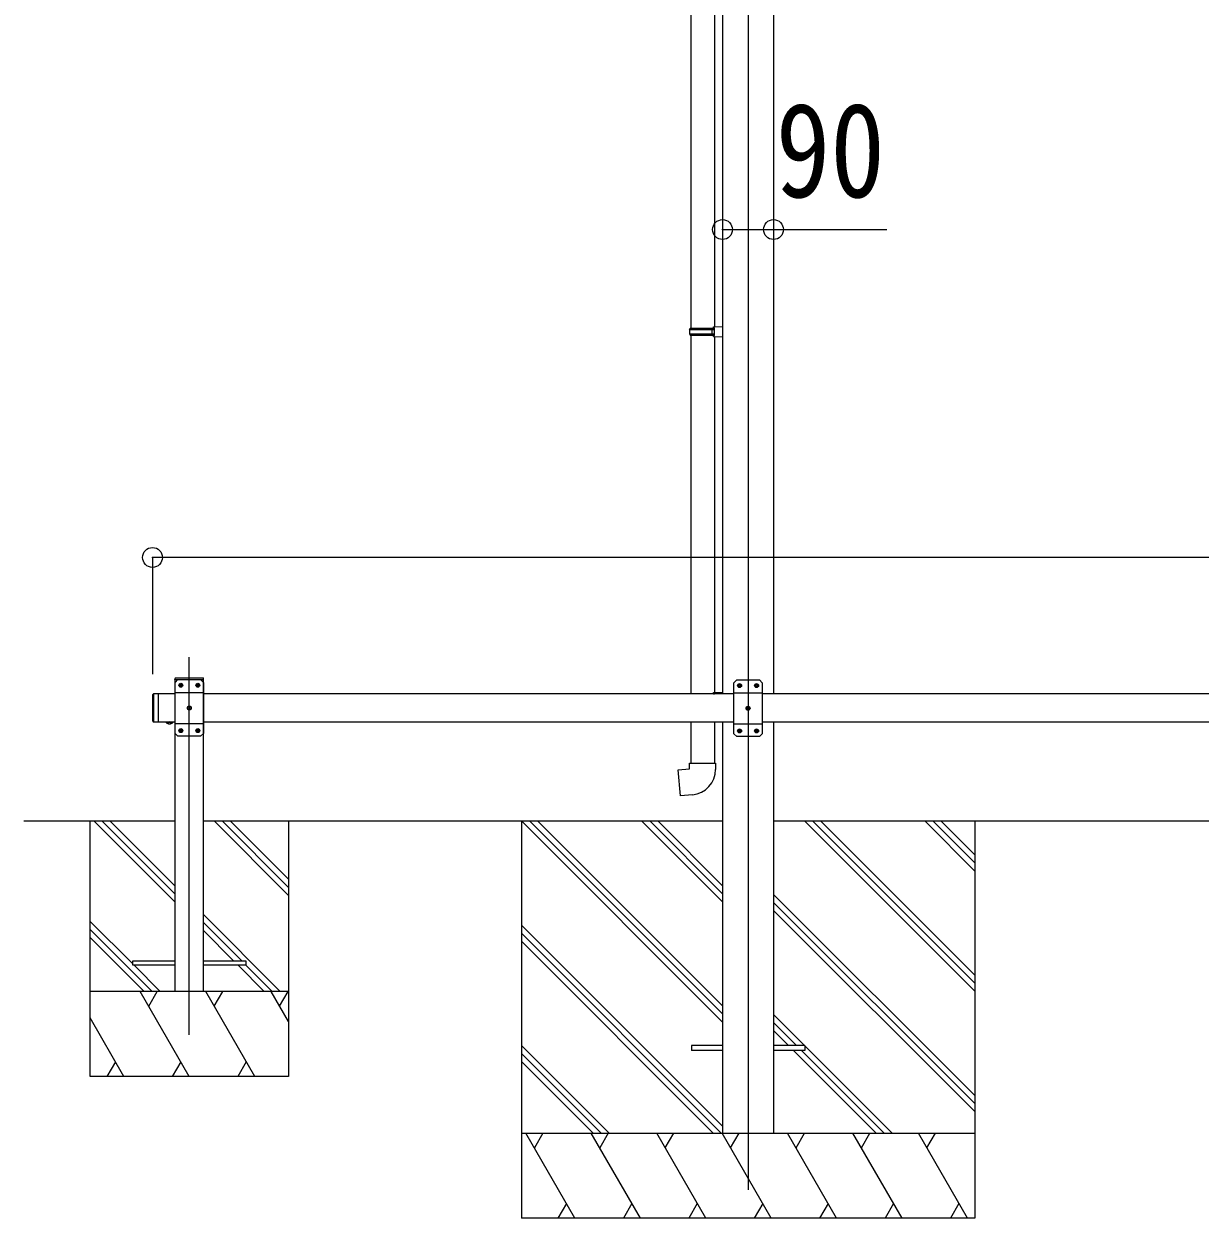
# Model space of a CAD drawing. Units: millimetres at full size, sheet at 1:35; details may follow other scales. Extents: x -9783 to 9892, y -6828 to 6752.
# Drawn here: x -2694 to -618, y -3457 to -1350 of the extents above; entities that cross this region are included whole.
import ezdxf
from ezdxf.enums import TextEntityAlignment as Align

# ---------------------------------------------------------------- set-up
doc = ezdxf.new("R2010")
doc.units = ezdxf.units.MM
doc.header["$LTSCALE"] = 35
doc.header["$PDMODE"] = 32
doc.header["$PDSIZE"] = 35
for name, color, linetype, lineweight in [('0-0_0', 7, 'Continuous', 9), ('0-1_本体', 4, 'Continuous', 9), ('0-2_部品', 7, 'Continuous', 9), ('0-4_TABLE1', 3, 'Continuous', 9), ('0-5_DIM1', 3, 'Continuous', 9), ('0-8_PARTS2', 2, 'Continuous', 9), ('0-A_寸法', 6, 'Continuous', 9)]:
    doc.layers.add(name, color=color, linetype=linetype, lineweight=lineweight)
doc.styles.add('ＭＳ ゴシック', font='')
doc.styles.get('ＭＳ ゴシック').set_extended_font_data('MS Gothic')

msp = doc.modelspace()

# ---------------------------------------------------------------- linework, layer by layer
at = {"layer": '0-0_0'}
for p, q in [((-2426.6, -2756.63), (-2693.6, -2756.63)), ((-2576.6, -3206.63), (-2576.6, -2756.63)), ((-2426.6, -2899.4), (-2569.36, -2756.63)), ((-2426.6, -2885.25), (-2555.22, -2756.63)), ((-2426.6, -2871.11), (-2541.08, -2756.63)), ((-1460.8, -2756.63), (-2376.6, -2756.63)), ((-2226.6, -2887.26), (-2357.23, -2756.63)), ((-2226.6, -2873.12), (-2343.09, -2756.63)), ((-2226.6, -2858.98), (-2328.95, -2756.63)), ((-2226.6, -2756.63), (-2226.6, -3206.63)), ((-1815.6, -2756.63), (-1815.6, -3456.63)), ((-1460.8, -3110.69), (-1814.86, -2756.63)), ((-1460.8, -3096.55), (-1800.72, -2756.63)), ((-1460.8, -3082.41), (-1786.58, -2756.63)), ((-1460.8, -2898.56), (-1602.73, -2756.63)), ((-1460.8, -2884.42), (-1588.59, -2756.63)), ((-1460.8, -2870.28), (-1574.44, -2756.63)), ((9.4, -2756.63), (-1370.4, -2756.63)), ((-1015.6, -3056.42), (-1315.38, -2756.63)), ((-1015.6, -3042.27), (-1301.24, -2756.63)), ((-1015.6, -3028.13), (-1287.1, -2756.63)), ((-1015.6, -2844.29), (-1103.25, -2756.63)), ((-1015.6, -2830.14), (-1089.11, -2756.63)), ((-1015.6, -2816), (-1074.97, -2756.63)), ((-1015.6, -2756.63), (-1015.6, -3456.63)), ((-1015.6, -3240.26), (-1370.4, -2885.47)), ((-1015.6, -3254.41), (-1370.4, -2899.61)), ((-2241.07, -3056.63), (-2376.6, -2921.11)), ((-1015.6, -3268.55), (-1370.4, -2913.75)), ((-2501.6, -3008.24), (-2576.6, -2933.24)), ((-2467.35, -3056.63), (-2576.6, -2947.39)), ((-2309.22, -3002.63), (-2376.6, -2935.25)), ((-2323.36, -3002.63), (-2376.6, -2949.4)), ((-1460.8, -3294.54), (-1815.6, -2939.74)), ((-2481.49, -3056.63), (-2576.6, -2961.53)), ((-1462.85, -3306.63), (-1815.6, -2953.89)), ((-1476.99, -3306.63), (-1815.6, -2968.03)), ((-2453.21, -3056.63), (-2499.21, -3010.63)), ((-2269.36, -3056.63), (-2315.36, -3010.63)), ((-2255.22, -3056.63), (-2301.6, -3010.25)), ((-2226.6, -3056.63), (-2576.6, -3056.63)), ((-2401.6, -3206.63), (-2488.2, -3056.63)), ((-2473.2, -3082.61), (-2458.2, -3056.63)), ((-2286.13, -3206.63), (-2372.73, -3056.63)), ((-2357.73, -3082.61), (-2342.73, -3056.63)), ((-2226.6, -3109.75), (-2257.26, -3056.63)), ((-2242.26, -3082.61), (-2227.26, -3056.63)), ((-2517.07, -3206.63), (-2576.6, -3103.53)), ((-1161.36, -3306.63), (-1370.4, -3097.6)), ((-1330, -3152.13), (-1370.4, -3111.74)), ((-1344.15, -3152.13), (-1370.4, -3125.88)), ((-1660.84, -3306.63), (-1815.6, -3151.87)), ((-2532.07, -3180.65), (-2547.07, -3206.63)), ((-2416.6, -3180.65), (-2431.6, -3206.63)), ((-2301.13, -3180.65), (-2316.13, -3206.63)), ((-1674.98, -3306.63), (-1815.6, -3166.02)), ((-1689.12, -3306.63), (-1815.6, -3180.16)), ((-1189.65, -3306.63), (-1335.15, -3161.13)), ((-1175.5, -3306.63), (-1321, -3161.13)), ((-2226.6, -3206.63), (-2576.6, -3206.63)), ((-1815.6, -3306.63), (-1015.6, -3306.63)), ((-1721.12, -3456.63), (-1807.72, -3306.63)), ((-1777.72, -3306.63), (-1792.72, -3332.61)), ((-1605.65, -3456.63), (-1692.25, -3306.63)), ((-1662.25, -3306.63), (-1677.25, -3332.61)), ((-1490.18, -3456.63), (-1576.78, -3306.63)), ((-1561.78, -3332.61), (-1546.78, -3306.63)), ((-1374.71, -3456.63), (-1461.31, -3306.63)), ((-1446.31, -3332.61), (-1431.31, -3306.63)), ((-1259.24, -3456.63), (-1345.84, -3306.63)), ((-1330.84, -3332.61), (-1315.84, -3306.63)), ((-1143.77, -3456.63), (-1230.37, -3306.63)), ((-1215.37, -3332.61), (-1200.37, -3306.63)), ((-1028.3, -3456.63), (-1114.9, -3306.63)), ((-1099.9, -3332.61), (-1084.9, -3306.63)), ((-1736.12, -3430.65), (-1751.12, -3456.63)), ((-1620.65, -3430.65), (-1635.65, -3456.63)), ((-1505.18, -3430.65), (-1520.18, -3456.63)), ((-1389.71, -3430.65), (-1404.71, -3456.63)), ((-1274.24, -3430.65), (-1289.24, -3456.63)), ((-1158.77, -3430.65), (-1173.77, -3456.63)), ((-1043.3, -3430.65), (-1058.3, -3456.63)), ((-1015.6, -3456.63), (-1815.6, -3456.63))]:
    msp.add_line(p, q, dxfattribs=at)
at = {"layer": '0-1_本体'}
for p, q in [((-1370.4, -830.25), (-1370.4, -2531.63)), ((-1460.8, -2581.63), (-1460.8, -3306.63)), ((-1370.4, -2581.63), (-1370.4, -3306.63))]:
    msp.add_line(p, q, dxfattribs=at)
msp.add_lwpolyline([(-1443.1, -830.25), (-1460.8, -830.25), (-1460.8, -2531.63)], dxfattribs=at)
at = {"layer": '0-2_部品'}
for p, q in [((-1516.8, -1142.69), (-1516.8, -1886.88)), ((-1474.8, -1145.25), (-1474.8, -1884.32)), ((-1518.8, -1888.88), (-1517.8, -1886.88)), ((-1518.8, -1888.88), (-1474.8, -1888.88)), ((-1518.8, -1888.88), (-1518.8, -1896.88)), ((-1517.8, -1886.88), (-1474.8, -1886.88)), ((-1479.27, -1888.88), (-1479.7, -1886.88)), ((-1476.8, -1884.38), (-1460.8, -1883.9)), ((-1476.8, -1886.38), (-1476.8, -1884.38)), ((-1476.8, -1886.38), (-1474.8, -1886.38)), ((-1460.8, -1883.9), (-1460.8, -1901.85)), ((-1518.8, -1896.88), (-1474.8, -1896.88)), ((-1518.8, -1896.88), (-1517.8, -1898.88)), ((-1517.8, -1898.88), (-1474.8, -1898.88)), ((-1516.8, -1898.88), (-1516.8, -2531.63)), ((-1476.8, -1901.38), (-1476.8, -1899.38)), ((-1476.8, -1901.38), (-1460.8, -1901.85)), ((-1474.8, -1901.43), (-1474.82, -2529.48)), ((-1476.8, -2529.54), (-1460.8, -2529.06)), ((-1476.8, -2531.54), (-1476.8, -2529.54)), ((-1476.8, -2531.54), (-1474.8, -2531.54)), ((-1474.8, -2531.63), (-1474.8, -2531.54)), ((-1460.8, -2529.06), (-1460.8, -2531.63)), ((-1516.8, -2581.63), (-1516.8, -2654.04)), ((-1474.8, -2581.63), (-1474.8, -2654.04)), ((-1518.8, -2654.04), (-1472.8, -2654.04)), ((-1518.8, -2664.04), (-1518.8, -2654.04)), ((-1472.8, -2654.04), (-1472.8, -2664.95))]:
    msp.add_line(p, q, dxfattribs=at)
at = {"layer": '0-2_部品', "color": 4}
for p, q in [((-2426.6, -3010.63), (-2501.6, -3010.63)), ((-2376.6, -3002.63), (-2301.6, -3002.63)), ((-1515.6, -3152.13), (-1515.6, -3161.13)), ((-1460.8, -3152.13), (-1515.6, -3152.13)), ((-1315.6, -3152.13), (-1370.4, -3152.13)), ((-1315.6, -3152.13), (-1315.6, -3161.13)), ((-1460.8, -3161.13), (-1515.6, -3161.13)), ((-1315.6, -3161.13), (-1370.4, -3161.13))]:
    msp.add_line(p, q, dxfattribs=at)
at = {"layer": '0-2_部品'}
for points in [[(-1479.27, -1888.88), (-1479.27, -1896.88), (-1479.7, -1898.88)], [(-1476.8, -1899.38), (-1474.8, -1899.38), (-1474.8, -1886.38)], [(-1513.87, -2709.78), (-1534.71, -2711.6), (-1538.72, -2665.78), (-1518.8, -2664.04)]]:
    msp.add_lwpolyline(points, dxfattribs=at)
at = {"layer": '0-2_部品', "color": 4}
for points in [[(-2501.6, -3010.63), (-2501.6, -3002.63), (-2426.6, -3002.63)], [(-2301.6, -3002.63), (-2301.6, -3010.63), (-2376.6, -3010.63)]]:
    msp.add_lwpolyline(points, dxfattribs=at)
at = {"layer": '0-2_部品'}
msp.add_arc((-1517.8, -2664.95), 45, 275, 0, dxfattribs=at)
at = {"layer": '0-4_TABLE1'}
for p, q in [((-2426.9, -2506.63), (-2426.79, -2504.58)), ((-2426.9, -2506.63), (-2376.3, -2506.63)), ((-2421.6, -2506.63), (-2426.6, -2511.63)), ((-2425.79, -2503.63), (-2377.4, -2503.63)), ((-2421.6, -2506.63), (-2381.6, -2506.63)), ((-2381.6, -2506.63), (-2376.6, -2511.63)), ((-2376.3, -2506.63), (-2376.4, -2504.58)), ((-2426.6, -2601.63), (-2426.6, -2511.63)), ((-2417.86, -2517.05), (-2418.7, -2517.05)), ((-2415.34, -2516.21), (-2414.5, -2516.21)), ((-2387.86, -2517.05), (-2388.7, -2517.05)), ((-2385.34, -2516.21), (-2384.5, -2516.21)), ((-2376.6, -2511.63), (-2376.6, -2601.63)), ((-1435.6, -2507.16), (-1440.6, -2512.16)), ((-1440.6, -2602.16), (-1440.6, -2512.16)), ((-1435.6, -2507.16), (-1395.6, -2507.16)), ((-1431.86, -2517.58), (-1432.7, -2517.58)), ((-1429.34, -2516.74), (-1428.5, -2516.74)), ((-1401.86, -2517.58), (-1402.7, -2517.58)), ((-1399.34, -2516.74), (-1398.5, -2516.74)), ((-1395.6, -2507.16), (-1390.6, -2512.16)), ((-1390.6, -2512.16), (-1390.6, -2602.16)), ((-2466.6, -2533.63), (-2464.6, -2531.63)), ((-2466.6, -2533.63), (-2466.6, -2579.63)), ((-2464.6, -2531.63), (-2464.6, -2581.63)), ((-2456.6, -2531.63), (-2464.6, -2531.63)), ((-2456.6, -2531.63), (-2456.6, -2581.63)), ((-2426.6, -2529.33), (-2376.6, -2529.33)), ((-1440.6, -2529.86), (-1390.6, -2529.86)), ((-2402.86, -2557.05), (-2403.7, -2557.05)), ((-2400.34, -2556.21), (-2399.5, -2556.21)), ((-1416.86, -2557.58), (-1417.7, -2557.58)), ((-1414.34, -2556.74), (-1413.5, -2556.74)), ((-2466.6, -2579.63), (-2464.6, -2581.63)), ((-2456.6, -2581.63), (-2464.6, -2581.63)), ((-2430.7, -2581.63), (-2442.5, -2581.63)), ((-2442.5, -2581.63), (-2442.5, -2582.14)), ((-2430.7, -2582.14), (-2442.5, -2582.14)), ((-2434.1, -2581.63), (-2439.1, -2581.63)), ((-2430.7, -2581.63), (-2430.7, -2582.14)), ((-2426.6, -2583.93), (-2376.6, -2583.93)), ((-1440.6, -2584.46), (-1390.6, -2584.46)), ((-2421.6, -2606.63), (-2426.6, -2601.63)), ((-2381.6, -2606.63), (-2421.6, -2606.63)), ((-2417.86, -2597.05), (-2418.7, -2597.05)), ((-2415.34, -2596.21), (-2414.5, -2596.21)), ((-2387.86, -2597.05), (-2388.7, -2597.05)), ((-2385.34, -2596.21), (-2384.5, -2596.21)), ((-2381.6, -2606.63), (-2376.6, -2601.63)), ((-1435.6, -2607.16), (-1440.6, -2602.16)), ((-1395.6, -2607.16), (-1435.6, -2607.16)), ((-1431.86, -2597.58), (-1432.7, -2597.58)), ((-1429.34, -2596.74), (-1428.5, -2596.74)), ((-1401.86, -2597.58), (-1402.7, -2597.58)), ((-1399.34, -2596.74), (-1398.5, -2596.74)), ((-1395.6, -2607.16), (-1390.6, -2602.16))]:
    msp.add_line(p, q, dxfattribs=at)
for points in [[(-2418.7, -2517.05), (-2418.7, -2516.21), (-2417.86, -2516.21)], [(-2417.02, -2515.37), (-2417.02, -2514.53), (-2416.18, -2514.53), (-2416.18, -2515.37)], [(-2416.18, -2517.89), (-2416.18, -2518.73), (-2417.02, -2518.73), (-2417.02, -2517.89)], [(-2414.5, -2516.21), (-2414.5, -2517.05), (-2415.34, -2517.05)], [(-2388.7, -2517.05), (-2388.7, -2516.21), (-2387.86, -2516.21)], [(-2387.02, -2515.37), (-2387.02, -2514.53), (-2386.18, -2514.53), (-2386.18, -2515.37)], [(-2386.18, -2517.89), (-2386.18, -2518.73), (-2387.02, -2518.73), (-2387.02, -2517.89)], [(-2384.5, -2516.21), (-2384.5, -2517.05), (-2385.34, -2517.05)], [(-1432.7, -2517.58), (-1432.7, -2516.74), (-1431.86, -2516.74)], [(-1431.02, -2515.9), (-1431.02, -2515.06), (-1430.18, -2515.06), (-1430.18, -2515.9)], [(-1430.18, -2518.42), (-1430.18, -2519.26), (-1431.02, -2519.26), (-1431.02, -2518.42)], [(-1428.5, -2516.74), (-1428.5, -2517.58), (-1429.34, -2517.58)], [(-1402.7, -2517.58), (-1402.7, -2516.74), (-1401.86, -2516.74)], [(-1401.02, -2515.9), (-1401.02, -2515.06), (-1400.18, -2515.06), (-1400.18, -2515.9)], [(-1400.18, -2518.42), (-1400.18, -2519.26), (-1401.02, -2519.26), (-1401.02, -2518.42)], [(-1398.5, -2516.74), (-1398.5, -2517.58), (-1399.34, -2517.58)], [(-2403.7, -2557.05), (-2403.7, -2556.21), (-2402.86, -2556.21)], [(-2402.02, -2555.37), (-2402.02, -2554.53), (-2401.18, -2554.53), (-2401.18, -2555.37)], [(-2401.18, -2557.89), (-2401.18, -2558.73), (-2402.02, -2558.73), (-2402.02, -2557.89)], [(-2399.5, -2556.21), (-2399.5, -2557.05), (-2400.34, -2557.05)], [(-1417.7, -2557.58), (-1417.7, -2556.74), (-1416.86, -2556.74)], [(-1416.02, -2555.9), (-1416.02, -2555.06), (-1415.18, -2555.06), (-1415.18, -2555.9)], [(-1415.18, -2558.42), (-1415.18, -2559.26), (-1416.02, -2559.26), (-1416.02, -2558.42)], [(-1413.5, -2556.74), (-1413.5, -2557.58), (-1414.34, -2557.58)], [(-2439.05, -2584.35), (-2437.75, -2581.68), (-2436.6, -2581.07)], [(-2434.15, -2584.35), (-2435.45, -2581.68), (-2436.6, -2581.07)], [(-2418.7, -2597.05), (-2418.7, -2596.21), (-2417.86, -2596.21)], [(-2417.02, -2595.37), (-2417.02, -2594.53), (-2416.18, -2594.53), (-2416.18, -2595.37)], [(-2416.18, -2597.89), (-2416.18, -2598.73), (-2417.02, -2598.73), (-2417.02, -2597.89)], [(-2414.5, -2596.21), (-2414.5, -2597.05), (-2415.34, -2597.05)], [(-2388.7, -2597.05), (-2388.7, -2596.21), (-2387.86, -2596.21)], [(-2387.02, -2595.37), (-2387.02, -2594.53), (-2386.18, -2594.53), (-2386.18, -2595.37)], [(-2386.18, -2597.89), (-2386.18, -2598.73), (-2387.02, -2598.73), (-2387.02, -2597.89)], [(-2384.5, -2596.21), (-2384.5, -2597.05), (-2385.34, -2597.05)], [(-1432.7, -2597.58), (-1432.7, -2596.74), (-1431.86, -2596.74)], [(-1431.02, -2595.9), (-1431.02, -2595.06), (-1430.18, -2595.06), (-1430.18, -2595.9)], [(-1430.18, -2598.42), (-1430.18, -2599.26), (-1431.02, -2599.26), (-1431.02, -2598.42)], [(-1428.5, -2596.74), (-1428.5, -2597.58), (-1429.34, -2597.58)], [(-1402.7, -2597.58), (-1402.7, -2596.74), (-1401.86, -2596.74)], [(-1401.02, -2595.9), (-1401.02, -2595.06), (-1400.18, -2595.06), (-1400.18, -2595.9)], [(-1400.18, -2598.42), (-1400.18, -2599.26), (-1401.02, -2599.26), (-1401.02, -2598.42)], [(-1398.5, -2596.74), (-1398.5, -2597.58), (-1399.34, -2597.58)]]:
    msp.add_lwpolyline(points, dxfattribs=at)
for centre in [(-2416.6, -2516.63), (-2386.6, -2516.63), (-1430.6, -2517.16), (-1400.6, -2517.16), (-2401.6, -2556.63), (-1415.6, -2557.16), (-2416.6, -2596.63), (-2386.6, -2596.63), (-1430.6, -2597.16), (-1400.6, -2597.16)]:
    msp.add_circle(centre, 3.5, dxfattribs=at)
for centre, radius, start, end in [((-2425.79, -2504.63), 1, 90, 176.99989), ((-2377.4, -2504.63), 1, 3.00006, 90), ((-2417.86, -2515.37), 0.84, 270, 0), ((-2417.86, -2517.89), 0.84, 0, 90), ((-2415.34, -2515.37), 0.84, 180, 270), ((-2415.34, -2517.89), 0.84, 90, 180), ((-2387.86, -2515.37), 0.84, 270, 0), ((-2387.86, -2517.89), 0.84, 0, 90), ((-2385.34, -2515.37), 0.84, 180, 270), ((-2385.34, -2517.89), 0.84, 90, 180), ((-1431.86, -2515.9), 0.84, 270, 0), ((-1431.86, -2518.42), 0.84, 0, 90), ((-1429.34, -2515.9), 0.84, 180, 270), ((-1429.34, -2518.42), 0.84, 90, 180), ((-1401.86, -2515.9), 0.84, 270, 0), ((-1401.86, -2518.42), 0.84, 0, 90), ((-1399.34, -2515.9), 0.84, 180, 270), ((-1399.34, -2518.42), 0.84, 90, 180), ((-2402.86, -2555.37), 0.84, 270, 0), ((-2402.86, -2557.89), 0.84, 0, 90), ((-2400.34, -2555.37), 0.84, 180, 270), ((-2400.34, -2557.89), 0.84, 90, 180), ((-1416.86, -2555.9), 0.84, 270, 0), ((-1416.86, -2558.42), 0.84, 0, 90), ((-1414.34, -2555.9), 0.84, 180, 270), ((-1414.34, -2558.42), 0.84, 90, 180), ((-2436.6, -2576.71), 8.02, 222.61678, 317.38322), ((-2417.86, -2595.37), 0.84, 270, 0), ((-2417.86, -2597.89), 0.84, 0, 90), ((-2415.34, -2595.37), 0.84, 180, 270), ((-2415.34, -2597.89), 0.84, 90, 180), ((-2387.86, -2595.37), 0.84, 270, 0), ((-2387.86, -2597.89), 0.84, 0, 90), ((-2385.34, -2595.37), 0.84, 180, 270), ((-2385.34, -2597.89), 0.84, 90, 180), ((-1431.86, -2595.9), 0.84, 270, 0), ((-1431.86, -2598.42), 0.84, 0, 90), ((-1429.34, -2595.9), 0.84, 180, 270), ((-1429.34, -2598.42), 0.84, 90, 180), ((-1401.86, -2595.9), 0.84, 270, 0), ((-1401.86, -2598.42), 0.84, 0, 90), ((-1399.34, -2595.9), 0.84, 180, 270), ((-1399.34, -2598.42), 0.84, 90, 180)]:
    msp.add_arc(centre, radius, start, end, dxfattribs=at)
at = {"layer": '0-5_DIM1'}
for p, q in [((-2426.6, -3056.63), (-2426.6, -2506.63)), ((-2426.6, -2506.63), (-2376.6, -2506.63)), ((-2376.6, -3056.63), (-2376.6, -2506.63)), ((-2426.6, -2531.63), (-2456.6, -2531.63)), ((-1440.6, -2531.63), (-2376.6, -2531.63)), ((9.4, -2531.63), (-1390.6, -2531.63)), ((-2426.6, -2581.63), (-2456.6, -2581.63)), ((-1440.6, -2581.63), (-2376.6, -2581.63)), ((9.4, -2581.63), (-1390.6, -2581.63))]:
    msp.add_line(p, q, dxfattribs=at)
at = {"layer": '0-8_PARTS2'}
for p, q in [((-1415.6, -656.63), (-1415.6, -3406.63)), ((-2401.6, -3133.19), (-2401.6, -2467.15))]:
    msp.add_line(p, q, dxfattribs=at)
at = {"layer": '0-A_寸法'}
for p, q in [((-1460.6, -1712.73), (-1370.6, -1712.73)), ((-1370.6, -1712.73), (-1170.6, -1712.73)), ((-2466.6, -2291.16), (-2466.6, -2496.92)), ((2535.4, -2291.16), (-2466.6, -2291.16))]:
    msp.add_line(p, q, dxfattribs=at)
for p in [(-1460.6, -1712.73), (-1370.6, -1712.73), (-2466.6, -2291.16)]:
    msp.add_point(p, dxfattribs=at)

# ---------------------------------------------------------------- texts
at = {"layer": '0-A_寸法', "color": 7, "style": 'ＭＳ ゴシック', "width": 0.85}
msp.add_text('90', height=166.8, dxfattribs=at).set_placement((-1366.85, -1705.73), align=Align.BOTTOM_LEFT)

doc.saveas('drawing.dxf')
